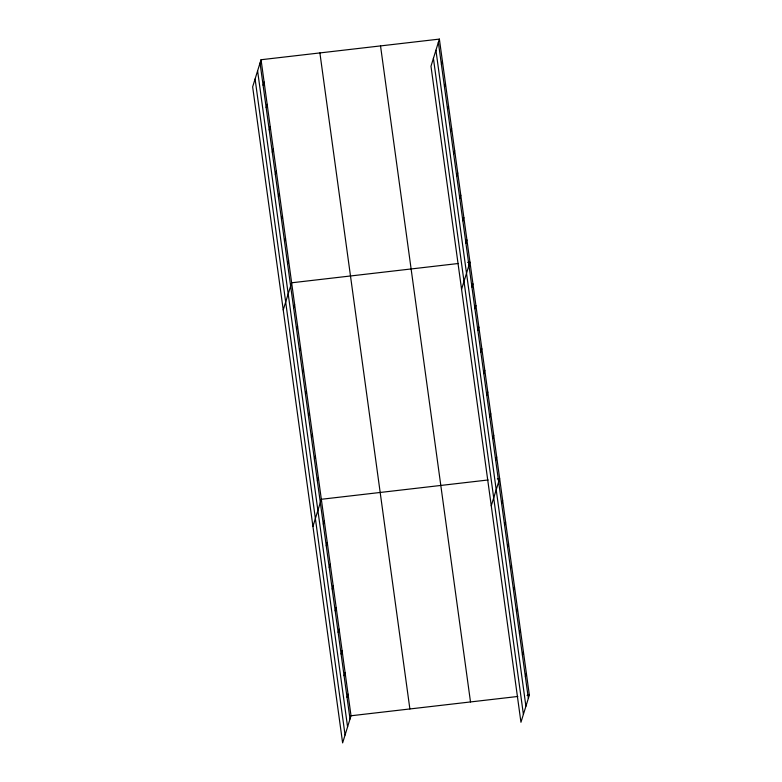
<?xml version="1.0" encoding="UTF-8"?>
<svg xmlns="http://www.w3.org/2000/svg" width="782" height="782" viewBox="0 0 782 782"><rect width="100%" height="100%" fill="white"/><g stroke="black" fill="none" stroke-linecap="round" stroke-linejoin="round"><path stroke-width="1.17" d="M261.051 59.735L252.645 86.87L342.624 742.9L351.02 715.765L261.051 59.735L439.376 39.1L529.355 695.13L520.949 722.265L430.98 66.235L439.376 39.1M263.104 85.297L264.111 82.042M266.163 107.603L267.17 104.348M269.223 129.91L270.23 126.655M272.273 152.207L273.28 148.961M275.332 174.513L276.339 171.268M278.392 196.82L279.399 193.565M281.452 219.126L282.458 215.871M284.511 241.433L285.518 238.178M287.571 263.739L288.578 260.484M283.24 309.916L291.637 282.791L458.428 263.485M293.602 307.688L294.609 304.433M296.573 329.339L297.58 326.084M299.545 350.991L300.542 347.736M302.507 372.633L303.514 369.387M305.479 394.284L306.485 391.029M308.45 415.936L309.457 412.681M311.422 437.588L312.429 434.333M314.384 459.23L315.39 455.984M441.429 64.662L442.436 61.407M317.355 480.881L318.362 477.626M444.489 86.958L445.496 83.713M312.937 526.413L321.334 499.278L488.124 479.972M447.548 109.265L448.555 106.02M323.298 524.175L324.305 520.929M450.608 131.571L451.615 128.316M326.26 545.826L327.267 542.581M453.668 153.878L454.674 150.623M329.232 567.478L330.239 564.223M456.727 176.185L457.734 172.93M332.203 589.129L333.21 585.874M459.787 198.491L460.793 195.236M335.175 610.771L336.182 607.526M462.846 220.788L463.853 217.543M338.137 632.423L339.144 629.168M465.906 243.094L466.913 239.849M341.108 654.075L342.115 650.819M461.566 289.281L469.962 262.146L467.656 262.42M344.08 675.726L345.087 672.471M471.927 287.053L472.934 283.798M347.052 697.368L348.058 694.123M474.899 308.704L475.906 305.449M477.87 330.346L478.877 327.101M480.842 351.998L481.839 348.743M483.804 373.649L484.811 370.394M486.775 395.291L487.782 392.046M489.747 416.943L490.754 413.698M492.719 438.594L493.725 435.339M495.68 460.246L496.687 456.991M491.262 505.768L499.659 478.643L497.352 478.907M501.624 503.54L502.631 500.285M504.595 525.191L505.602 521.936M507.557 546.843L508.564 543.588M510.529 568.485L511.536 565.239M513.5 590.136L514.507 586.881M516.472 611.788L517.479 608.533M519.434 633.44L520.441 630.184M522.405 655.081L523.412 651.836M525.377 676.733L526.384 673.478M351.02 715.765L517.811 696.469M527.039 695.394L529.355 695.13M438.37 42.355L528.349 698.385M435.926 50.234L525.905 706.263M433.414 58.347L523.393 714.377M380.531 45.913L470.5 701.943M319.897 52.932L409.876 708.961M260.044 62.99L350.013 719.02M257.601 70.869L347.579 726.898M255.088 78.992L345.067 735.021"/></g></svg>
